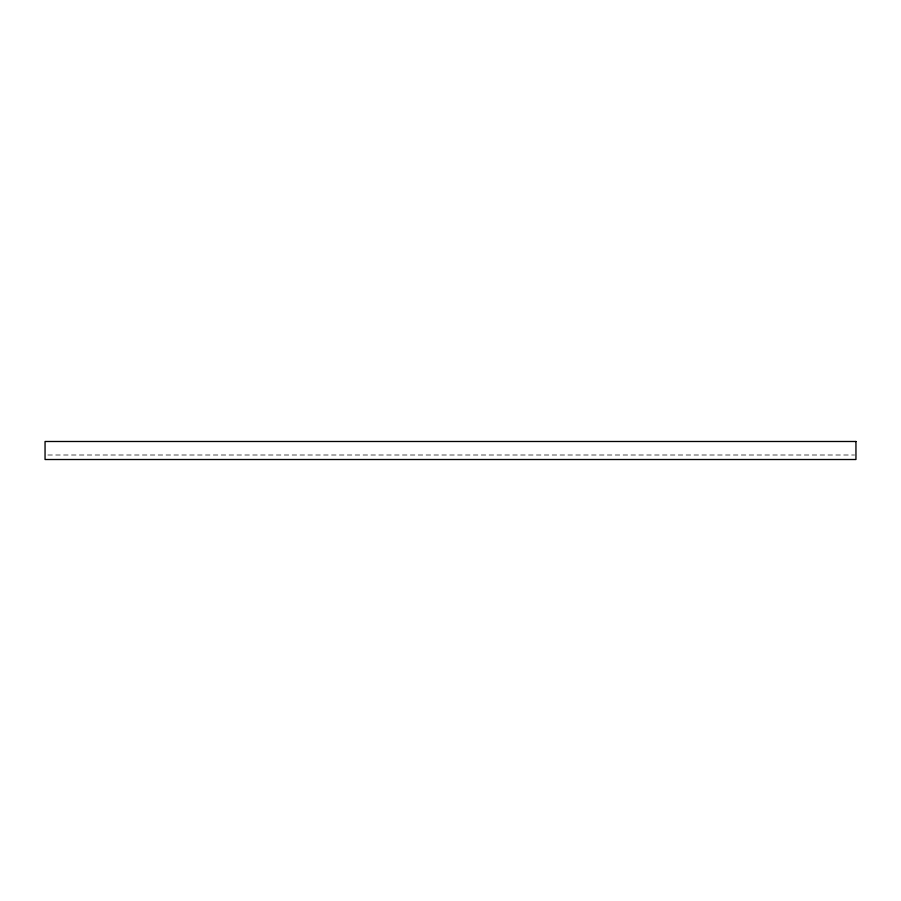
<?xml version="1.0" encoding="UTF-8"?>
<svg xmlns="http://www.w3.org/2000/svg" width="901" height="901" viewBox="0 0 901 901"><rect width="100%" height="100%" fill="white"/><g stroke="black" fill="none" stroke-linecap="round" stroke-linejoin="round"><path stroke-width="0.68" stroke-dasharray="4.5 3.38" d="M47.866 455.005L854.542 455.005"/><path stroke-width="1.35" d="M855.95 441.49L45.05 441.49L45.05 459.51L855.95 459.51L855.95 441.49"/></g></svg>
